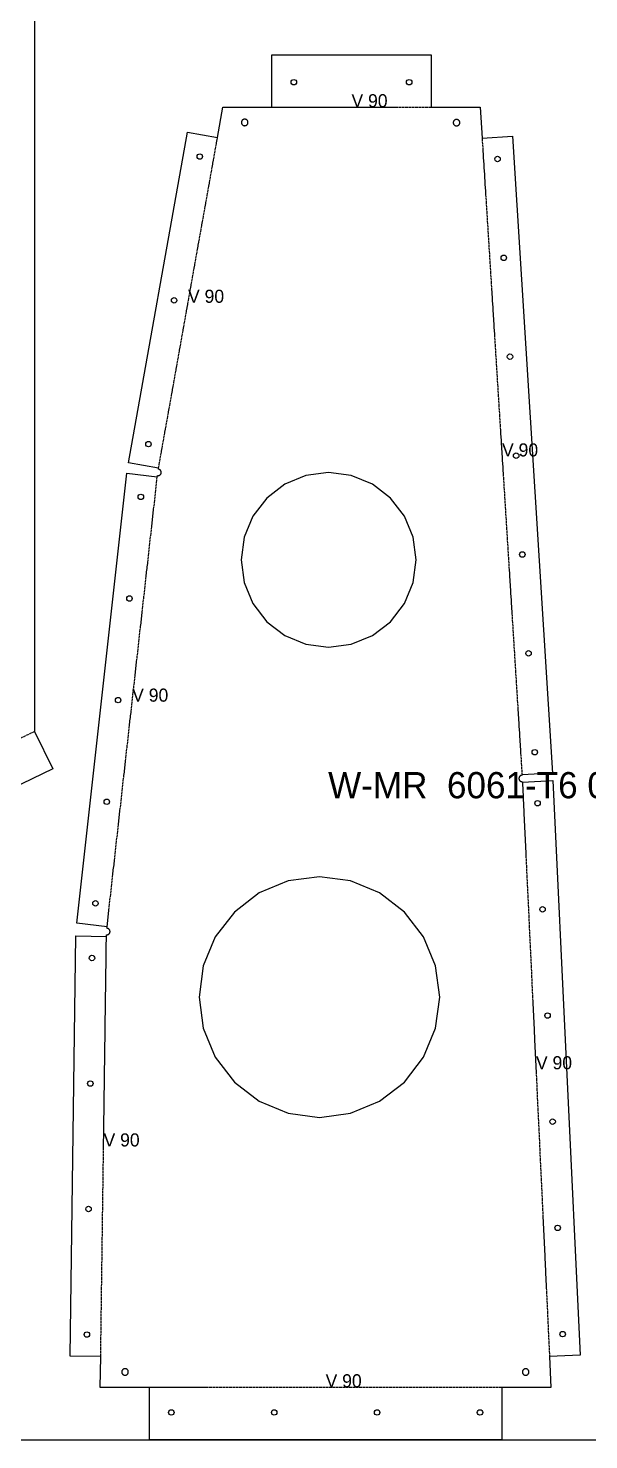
# Model space of a CAD drawing. Header units: millimetres. Extents: x 0 to 2518, y 0 to 1219.
# Drawn here: x 1797 to 2053, y 0 to 646 of the extents above; entities that cross this region are included whole.
import ezdxf

# ---------------------------------------------------------------- set-up
doc = ezdxf.new("R2010")
doc.units = ezdxf.units.MM
doc.linetypes.add('DASHED', pattern=[1.524, 1.27, -0.254])
for name, color, linetype in [('CUT', 7, 'CONTINUOUS'), ('ETCH', 8, 'CONTINUOUS'), ('HOLE', 6, 'CONTINUOUS'), ('VALLEY', 1, 'DASHED')]:
    doc.layers.add(name, color=color, linetype=linetype)

msp = doc.modelspace()

# ---------------------------------------------------------------- linework, layer by layer
at = {"layer": 'CUT'}
msp.add_lwpolyline([(0, 933.97), (1800, 933.97), (1800, 323.97), (1808.26, 306.89), (1193.74, 9.54), (1185.48, 26.62), (1185.48, 26.62), (1180, 23.97)], dxfattribs=at)
for points in [[(1816.26, 38.25), (1818.88, 230.43), (1832.85, 230.24), (1832.86, 230.97), (1832.92, 230.97), (1833.06, 230.97), (1833.21, 230.98), (1833.35, 231.01), (1833.49, 231.05), (1833.63, 231.11), (1833.76, 231.18), (1833.88, 231.26), (1834, 231.35), (1834.1, 231.45), (1834.19, 231.57), (1834.28, 231.69), (1834.35, 231.82), (1834.4, 231.96), (1834.45, 232.1), (1834.47, 232.24), (1834.49, 232.39), (1834.49, 232.53), (1834.48, 232.68), (1834.45, 232.83), (1834.4, 232.97), (1834.35, 233.1), (1834.28, 233.23), (1834.2, 233.36), (1834.1, 233.47), (1834, 233.57), (1833.89, 233.67), (1833.77, 233.75), (1833.64, 233.82), (1833.5, 233.88), (1833.36, 233.92), (1833.21, 233.95), (1833.07, 233.96), (1833.05, 233.96), (1833.13, 234.69), (1819.25, 236.24), (1842.24, 442.05), (1856.13, 440.49), (1856.18, 440.98), (1856.19, 440.98), (1856.34, 440.96), (1856.48, 440.96), (1856.63, 440.98), (1856.77, 441.01), (1856.92, 441.05), (1857.05, 441.1), (1857.18, 441.17), (1857.3, 441.25), (1857.42, 441.35), (1857.52, 441.45), (1857.62, 441.57), (1857.7, 441.69), (1857.77, 441.82), (1857.82, 441.95), (1857.87, 442.09), (1857.9, 442.24), (1857.91, 442.39), (1857.91, 442.53), (1857.9, 442.68), (1857.87, 442.82), (1857.83, 442.96), (1857.77, 443.1), (1857.7, 443.23), (1857.62, 443.35), (1857.53, 443.47), (1857.42, 443.57), (1857.31, 443.66), (1857.19, 443.75), (1857.06, 443.82), (1856.92, 443.87), (1856.78, 443.92), (1856.64, 443.94), (1856.61, 443.95), (1856.7, 444.43), (1842.94, 446.88), (1869.91, 598.08), (1883.66, 595.63), (1886.13, 609.47), (1908.57, 609.47), (1908.57, 633.44), (1981.33, 633.44), (1981.33, 609.47), (2003.81, 609.47), (2004.69, 595.41), (2018.63, 596.29), (2036.9, 304.96), (2022.96, 304.08), (2022.97, 303.97), (2022.83, 303.95), (2022.69, 303.93), (2022.54, 303.88), (2022.41, 303.83), (2022.28, 303.76), (2022.16, 303.68), (2022.04, 303.58), (2021.94, 303.48), (2021.84, 303.37), (2021.76, 303.24), (2021.69, 303.11), (2021.64, 302.98), (2021.59, 302.84), (2021.56, 302.69), (2021.55, 302.55), (2021.55, 302.4), (2021.56, 302.25), (2021.59, 302.11), (2021.63, 301.97), (2021.69, 301.83), (2021.76, 301.7), (2021.84, 301.58), (2021.93, 301.46), (2022.04, 301.36), (2022.15, 301.27), (2022.27, 301.19), (2022.4, 301.12), (2022.54, 301.06), (2022.68, 301.02), (2022.82, 300.99), (2022.97, 300.97), (2023.12, 300.97), (2023.13, 300.97), (2023.14, 300.86), (2037.09, 301.52), (2049.5, 38.7), (2035.54, 38.04), (2036.2, 23.97), (2013.73, 23.97), (2013.73, 0), (1852.52, 0), (1852.52, 23.97), (1830.04, 23.97), (1830.23, 38.06), (1816.26, 38.25)], [(1895.48, 603.91), (1895.35, 603.84), (1895.22, 603.76), (1895.11, 603.66), (1895.01, 603.56), (1894.91, 603.45), (1894.83, 603.32), (1894.76, 603.19), (1894.7, 603.06), (1894.66, 602.92), (1894.63, 602.77), (1894.62, 602.63), (1894.62, 602.48), (1894.63, 602.33), (1894.66, 602.19), (1894.7, 602.05), (1894.76, 601.91), (1894.83, 601.78), (1894.91, 601.66), (1895, 601.54), (1895.11, 601.44), (1895.22, 601.35), (1895.34, 601.26), (1895.47, 601.19), (1895.61, 601.14), (1895.75, 601.09), (1895.89, 601.07), (1896.04, 601.05), (1896.19, 601.05), (1896.33, 601.07), (1896.48, 601.09), (1896.62, 601.14), (1896.75, 601.19), (1896.88, 601.26), (1897.01, 601.34), (1897.12, 601.44), (1897.22, 601.54), (1897.32, 601.65), (1897.4, 601.78), (1897.47, 601.91), (1897.53, 602.04), (1897.57, 602.18), (1897.6, 602.33), (1897.61, 602.47), (1897.61, 602.62), (1897.6, 602.77), (1897.57, 602.91), (1897.53, 603.05), (1897.47, 603.19), (1897.4, 603.32), (1897.32, 603.44), (1897.23, 603.55), (1897.12, 603.66), (1897.01, 603.75), (1896.89, 603.83), (1896.76, 603.9), (1896.62, 603.96), (1896.48, 604), (1896.34, 604.03), (1896.19, 604.05), (1896.04, 604.05), (1895.9, 604.03), (1895.75, 604.01), (1895.61, 603.96), (1895.48, 603.91)], [(1992.24, 603.73), (1992.12, 603.65), (1992, 603.55), (1991.9, 603.45), (1991.81, 603.34), (1991.72, 603.21), (1991.66, 603.09), (1991.6, 602.95), (1991.56, 602.81), (1991.53, 602.66), (1991.51, 602.52), (1991.51, 602.37), (1991.53, 602.22), (1991.55, 602.08), (1991.6, 601.94), (1991.65, 601.8), (1991.72, 601.67), (1991.8, 601.55), (1991.9, 601.44), (1992, 601.33), (1992.11, 601.24), (1992.24, 601.16), (1992.37, 601.09), (1992.5, 601.03), (1992.64, 600.99), (1992.79, 600.96), (1992.93, 600.94), (1993.08, 600.94), (1993.23, 600.96), (1993.37, 600.99), (1993.51, 601.03), (1993.65, 601.08), (1993.78, 601.15), (1993.9, 601.23), (1994.02, 601.33), (1994.12, 601.43), (1994.21, 601.55), (1994.3, 601.67), (1994.36, 601.8), (1994.42, 601.93), (1994.46, 602.07), (1994.49, 602.22), (1994.51, 602.36), (1994.51, 602.51), (1994.49, 602.66), (1994.47, 602.8), (1994.42, 602.94), (1994.37, 603.08), (1994.3, 603.21), (1994.22, 603.33), (1994.12, 603.45), (1994.02, 603.55), (1993.91, 603.64), (1993.78, 603.73), (1993.65, 603.8), (1993.52, 603.85), (1993.38, 603.9), (1993.23, 603.92), (1993.09, 603.94), (1992.94, 603.94), (1992.79, 603.93), (1992.65, 603.9), (1992.51, 603.85), (1992.37, 603.8), (1992.24, 603.73)], [(1899.86, 382.47), (1906.21, 374.19), (1914.5, 367.83), (1924.14, 363.83), (1934.5, 362.47), (1944.85, 363.83), (1954.5, 367.83), (1962.78, 374.19), (1969.14, 382.47), (1973.13, 392.12), (1974.5, 402.47), (1973.13, 412.82), (1969.14, 422.47), (1962.78, 430.76), (1954.5, 437.11), (1944.85, 441.11), (1934.5, 442.47), (1924.14, 441.11), (1914.5, 437.11), (1906.21, 430.76), (1899.86, 422.47), (1895.86, 412.82), (1894.5, 402.47), (1895.86, 392.12), (1899.86, 382.47)], [(1891.4, 163.58), (1902.79, 154.84), (1916.05, 149.34), (1930.29, 147.47), (1944.52, 149.34), (1957.79, 154.84), (1969.18, 163.58), (1977.92, 174.97), (1983.41, 188.24), (1985.29, 202.47), (1983.41, 216.71), (1977.92, 229.97), (1969.18, 241.36), (1957.79, 250.1), (1944.52, 255.6), (1930.29, 257.47), (1916.05, 255.6), (1902.79, 250.1), (1891.4, 241.36), (1882.66, 229.97), (1877.16, 216.71), (1875.29, 202.47), (1877.16, 188.24), (1882.66, 174.97), (1891.4, 163.58)], [(1841.16, 32.5), (1841.01, 32.47), (1840.87, 32.43), (1840.74, 32.37), (1840.61, 32.3), (1840.48, 32.22), (1840.37, 32.13), (1840.27, 32.02), (1840.17, 31.91), (1840.09, 31.79), (1840.02, 31.66), (1839.96, 31.52), (1839.92, 31.38), (1839.89, 31.24), (1839.88, 31.09), (1839.88, 30.94), (1839.89, 30.8), (1839.92, 30.65), (1839.96, 30.51), (1840.02, 30.37), (1840.09, 30.24), (1840.17, 30.12), (1840.26, 30.01), (1840.37, 29.9), (1840.48, 29.81), (1840.6, 29.73), (1840.73, 29.66), (1840.87, 29.6), (1841.01, 29.56), (1841.15, 29.53), (1841.3, 29.52), (1841.45, 29.52), (1841.59, 29.53), (1841.74, 29.56), (1841.88, 29.6), (1842.01, 29.66), (1842.14, 29.73), (1842.27, 29.81), (1842.38, 29.9), (1842.48, 30), (1842.58, 30.12), (1842.66, 30.24), (1842.73, 30.37), (1842.79, 30.51), (1842.83, 30.65), (1842.86, 30.79), (1842.87, 30.94), (1842.87, 31.08), (1842.86, 31.23), (1842.83, 31.38), (1842.79, 31.52), (1842.73, 31.65), (1842.66, 31.78), (1842.58, 31.9), (1842.49, 32.02), (1842.38, 32.12), (1842.27, 32.22), (1842.15, 32.3), (1842.02, 32.37), (1841.88, 32.42), (1841.74, 32.47), (1841.6, 32.5), (1841.45, 32.51), (1841.3, 32.51), (1841.16, 32.5)], [(2023.74, 32.21), (2023.63, 32.12), (2023.52, 32.02), (2023.43, 31.9), (2023.35, 31.78), (2023.28, 31.65), (2023.22, 31.51), (2023.18, 31.37), (2023.15, 31.23), (2023.14, 31.08), (2023.14, 30.94), (2023.15, 30.79), (2023.18, 30.64), (2023.22, 30.5), (2023.28, 30.37), (2023.35, 30.24), (2023.43, 30.11), (2023.52, 30), (2023.62, 29.9), (2023.74, 29.8), (2023.86, 29.72), (2023.99, 29.65), (2024.13, 29.59), (2024.27, 29.55), (2024.41, 29.52), (2024.56, 29.51), (2024.7, 29.51), (2024.85, 29.52), (2025, 29.55), (2025.14, 29.59), (2025.27, 29.65), (2025.4, 29.72), (2025.53, 29.8), (2025.64, 29.89), (2025.74, 30), (2025.84, 30.11), (2025.92, 30.23), (2025.99, 30.36), (2026.05, 30.5), (2026.09, 30.64), (2026.12, 30.78), (2026.13, 30.93), (2026.13, 31.08), (2026.12, 31.22), (2026.09, 31.37), (2026.05, 31.51), (2025.99, 31.64), (2025.92, 31.77), (2025.84, 31.9), (2025.75, 32.01), (2025.64, 32.12), (2025.53, 32.21), (2025.41, 32.29), (2025.28, 32.36), (2025.14, 32.42), (2025, 32.46), (2024.86, 32.49), (2024.71, 32.5), (2024.56, 32.5), (2024.42, 32.49), (2024.27, 32.46), (2024.13, 32.42), (2024, 32.36), (2023.87, 32.29), (2023.74, 32.21)]]:
    msp.add_lwpolyline(points, close=True, dxfattribs=at)
at = {"layer": 'ETCH'}
msp.add_lwpolyline([(0, 0), (2438, 0), (2438, 1219), (0, 1219)], close=True, dxfattribs=at)
at = {"layer": 'HOLE'}
for centre in [(1918.57, 620.94), (1971.33, 620.94), (1875.54, 586.92), (2011.77, 585.84), (2014.61, 540.61), (1863.81, 521.16), (2017.45, 495.38), (1852.08, 455.41), (2020.28, 450.15), (1848.59, 431.27), (2023.12, 404.92), (1843.39, 384.79), (2025.95, 359.7), (1838.2, 338.31), (2028.79, 314.47), (1833, 291.83), (2030.07, 291.17), (1827.81, 245.35), (2032.36, 242.61), (1826.25, 220.33), (2034.66, 194.04), (1825.46, 162.93), (2036.95, 145.47), (1824.68, 105.54), (2039.24, 96.9), (1823.9, 48.14), (2041.53, 48.34), (1862.52, 12.5), (1909.59, 12.5), (1956.66, 12.5), (2003.73, 12.5)]:
    msp.add_circle(centre, 1.25, dxfattribs=at)
at = {"layer": 'VALLEY'}
for p, q in [((1908.57, 609.47), (1981.33, 609.47)), ((1856.7, 444.43), (1883.66, 595.63)), ((2004.69, 595.41), (2022.96, 304.08)), ((1833.13, 234.69), (1856.13, 440.49)), ((1800, 323.97), (1185.48, 26.62)), ((2023.14, 300.86), (2035.54, 38.04)), ((1830.23, 38.06), (1832.85, 230.24)), ((2013.73, 23.97), (1852.52, 23.97))]:
    msp.add_line(p, q, dxfattribs=at)

# ---------------------------------------------------------------- texts
at = {"layer": 'ETCH'}
for s, height, p in [('V 90', 6, (1944.95, 609.47)), ('V 90', 6, (1870.18, 520.03)), ('V 90', 6, (2013.82, 449.75)), ('V 90', 6, (1844.63, 337.59)), ('W-MR  6061-T6 0.020in', 12, (1934.26, 293.41)), ('V 90', 6, (2029.34, 169.45)), ('V 90', 6, (1831.54, 134.15)), ('V 90', 6, (1933.12, 23.97))]:
    msp.add_text(s, height=height, dxfattribs=at).set_placement(p)

doc.saveas('drawing.dxf')
